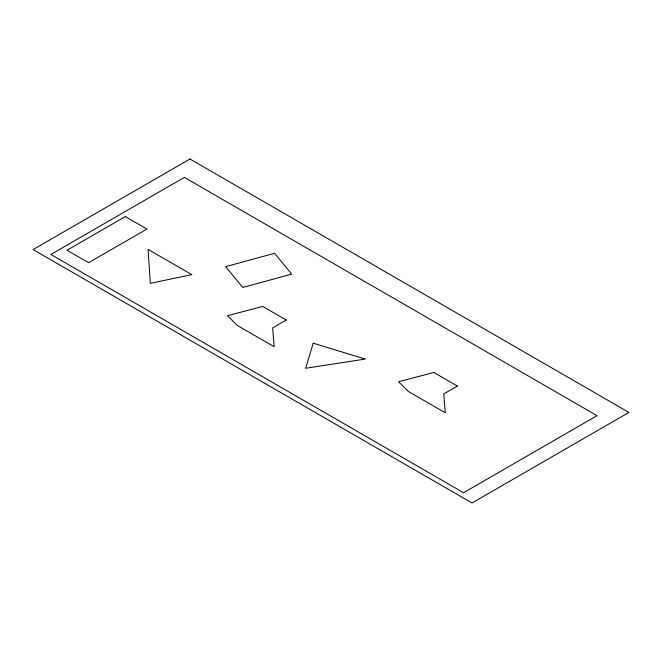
<?xml version="1.0" encoding="UTF-8"?>
<svg xmlns="http://www.w3.org/2000/svg" width="662" height="662" viewBox="0 0 662 662"><rect width="100%" height="100%" fill="white"/><g stroke="black" fill="none" stroke-linecap="round" stroke-linejoin="round"><path stroke-width="0.99" d="M313.234 343.197L305.637 368.279L365.283 359.052L313.234 343.197M189.961 159.012L33.1 249.566L472.039 502.988L628.9 412.434L189.961 159.012M184.359 177.399L50.883 254.465L463.574 492.727L597.041 415.662L184.359 177.399M125.333 216.582L67.019 250.253L88.609 262.715L146.923 229.052L125.333 216.582M286.274 320.027L272.645 327.897L274.192 346.747L237.36 325.489L227.447 315.716L262.74 306.44L286.274 320.027M457.368 386.062L443.739 393.931L445.286 412.79L408.454 391.523L398.541 381.751L433.833 372.474L457.368 386.062M274.606 253.281L225.684 266.637L242.747 287.482L291.669 274.126L274.606 253.281M191.74 274.606L150.315 283.344L148.073 249.392L191.74 274.606"/></g></svg>
